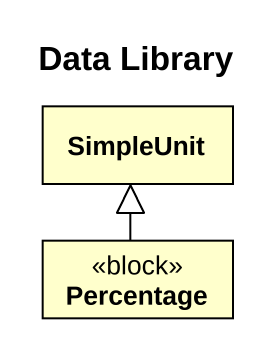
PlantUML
@startuml
title Data Library
hide circle
hide empty members
class SimpleUnit
class Percentage <<block>>
Percentage -up-|> SimpleUnit
@enduml
